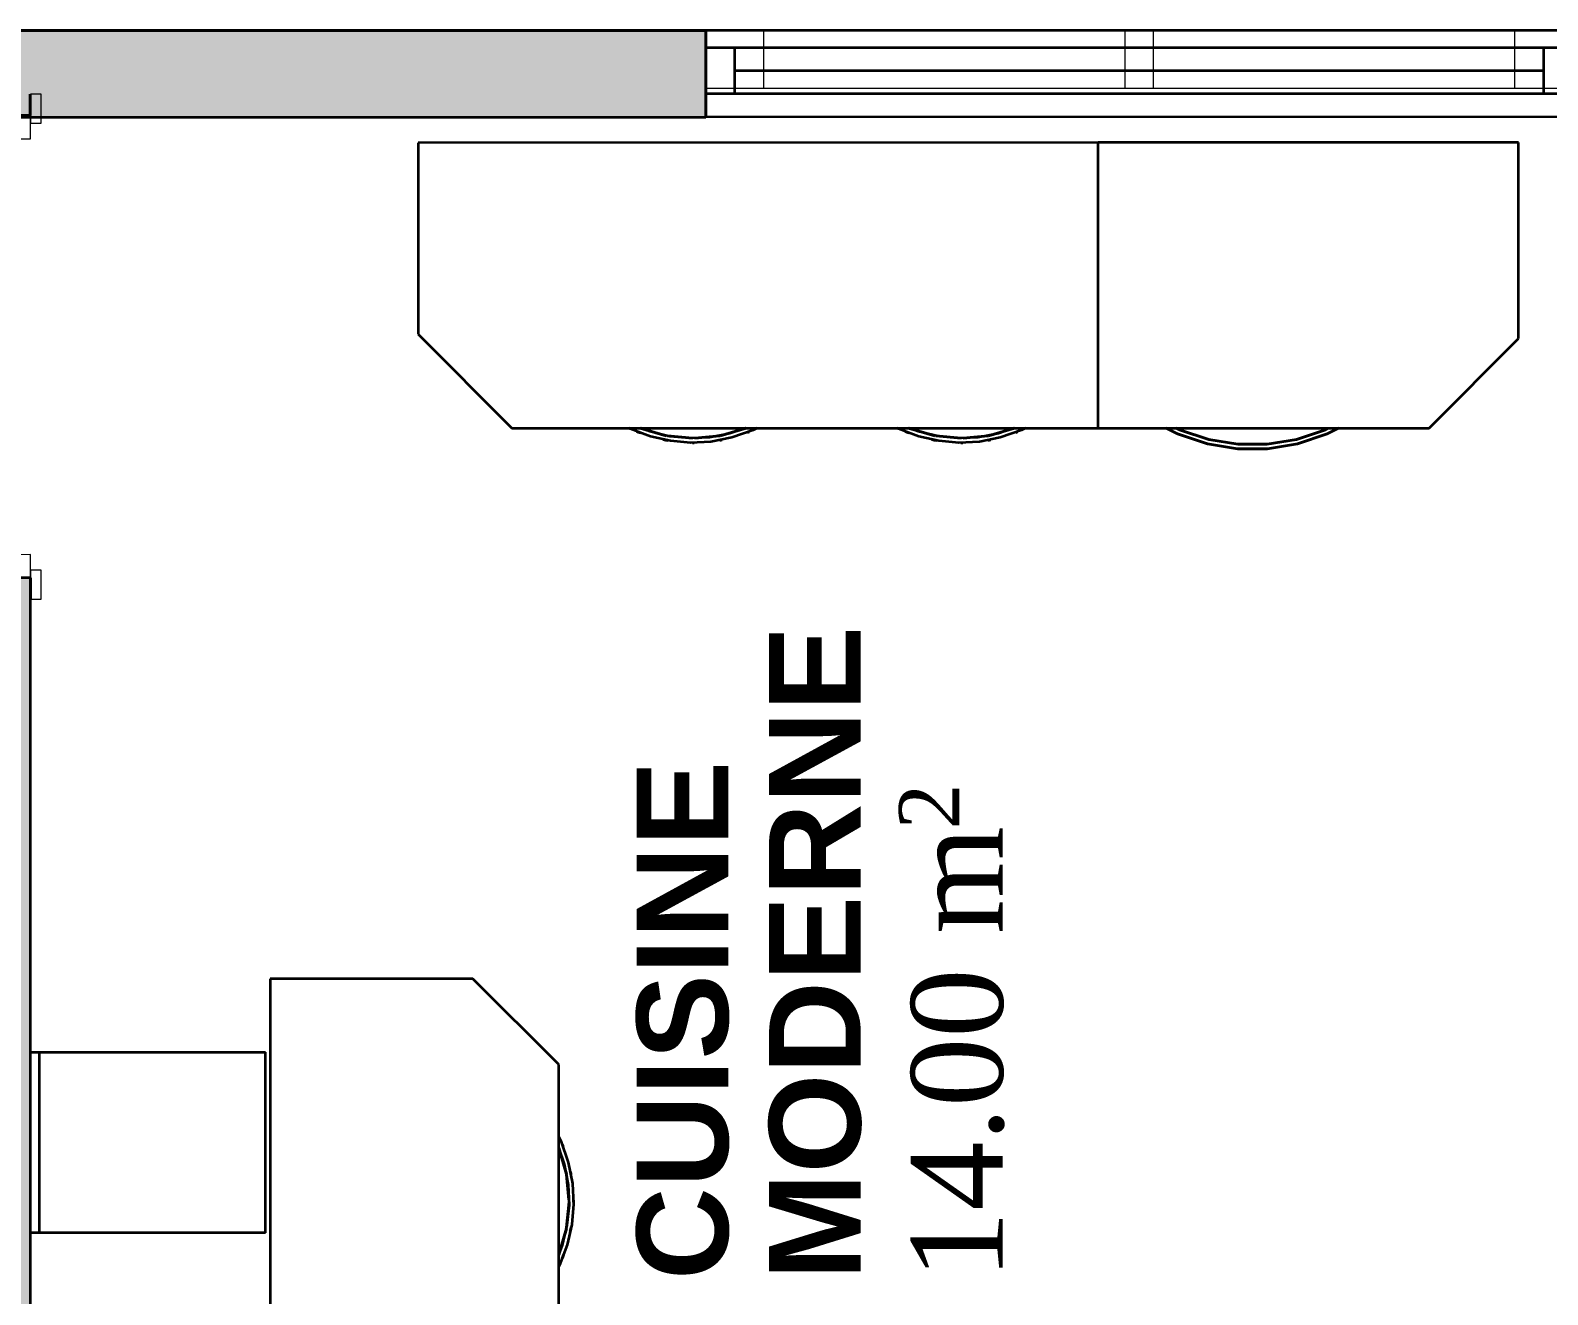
# Model space of a CAD drawing. Header units: millimetres. Extents: x -234375 to -184638, y -91483 to -70216.
# Drawn here: x -231982 to -229355, y -73023 to -70835 of the extents above; entities that cross this region are included whole.
import ezdxf

# ---------------------------------------------------------------- set-up
doc = ezdxf.new("R2010")
doc.units = ezdxf.units.MM
doc.header["$MEASUREMENT"] = 0
for name, color, linetype, lineweight in [('New_0_Pen_No__15', 214, 'Continuous', 25), ('New_0_Pen_No__7', 7, 'Continuous', 35), ('New_Archicad Doors_Pen_No__27', 7, 'Continuous', 35), ('New_Archicad Windows_Pen_No__27', 7, 'Continuous', 35), ('New_Drawing & Figure_Pen_No__15', 214, 'Continuous', 25), ('New_Drawing & Figure_Pen_No__7', 7, 'Continuous', 35), ('New_Structural - Bearing_Pen_No__27', 7, 'Continuous', 35)]:
    doc.layers.add(name, color=color, linetype=linetype, lineweight=lineweight)
for name, color, linetype in [('New_Archicad Doors', 7, 'Continuous'), ('New_Archicad Windows', 7, 'Continuous'), ('New_Structural - Bearing', 7, 'Continuous')]:
    doc.layers.add(name, color=color, linetype=linetype)
for name, color, linetype, lineweight, true_color in [('New_Archicad Doors_Pen_No__23', 30, 'Continuous', 20, 0xff6600), ('New_Archicad Doors_Pen_No__3', 30, 'Continuous', 18, 0xff6600), ('New_Archicad Windows_Pen_No__23', 30, 'Continuous', 20, 0xff6600), ('New_Archicad Windows_Pen_No__3', 30, 'Continuous', 18, 0xff6600), ('New_Structural - Bearing_Pen_No__160', 33, 'Continuous', 20, 0xb4a35c)]:
    doc.layers.add(name, color=color, linetype=linetype, lineweight=lineweight, true_color=true_color)
doc.styles.add('GENERATED_STYLE_1', font='arial.ttf')
doc.styles.add('GENERATED_STYLE_2', font='times.ttf')

# ---------------------------------------------------------------- blocks, each defined once
blk = doc.blocks.new('2-Sash Sliding Window_3')
at = {"layer": 'New_Archicad Windows_Pen_No__23', "color": 30, "linetype": 'Continuous', "lineweight": 20, "true_color": 0xff6600}
for p, q in [((-750, 0), (-650, 0)), ((-650, 0), (-650, -100)), ((-25, -100), (-25, 0)), ((-25, 0), (25, 0)), ((-25, 0), (25, 0)), ((25, 0), (25, -100)), ((650, -100), (650, 0)), ((650, 0), (750, 0)), ((-650, -100), (-750, -100)), ((25, -100), (-25, -100)), ((25, -100), (-25, -100)), ((750, -100), (650, -100))]:
    blk.add_line(p, q, dxfattribs=at)
at = {"layer": 'New_Archicad Windows_Pen_No__27', "color": 7, "linetype": 'Continuous', "lineweight": 35}
for p, q in [((-750, 0), (-750, 50)), ((750, 0), (750, 50)), ((-750, -100), (-750, 0)), ((-750, -100), (-750, 0)), ((750, -100), (750, 0)), ((750, -100), (750, 0))]:
    blk.add_line(p, q, dxfattribs=at)
at = {"layer": 'New_Archicad Windows_Pen_No__3', "color": 30, "linetype": 'Continuous', "lineweight": 18, "true_color": 0xff6600}
for p, q in [((-750, 50), (750, 50)), ((-650, 0), (-25, 0)), ((25, 0), (650, 0)), ((-750, -100), (750, -100)), ((-25, -100), (-650, -100)), ((650, -100), (25, -100))]:
    blk.add_line(p, q, dxfattribs=at)
blk = doc.blocks.new('Wall_45', base_point=(-223355.4, -70834.3))
at = {"layer": 'New_Structural - Bearing_Pen_No__160', "linetype": 'Continuous', "lineweight": 0, "true_color": 0x5a512e}
blk.add_hatch(color=59, dxfattribs=at).paths.add_polyline_path([(-230812.3, -70834.7), (-233310.8, -70834.8), (-233310.8, -70984.8), (-230812.3, -70984.7)])
at = {"layer": 'New_Structural - Bearing_Pen_No__27', "color": 7, "linetype": 'Continuous', "lineweight": 35}
for p, q in [((-230812.3, -70834.7), (-230812.3, -70934.7)), ((-230812.3, -70934.7), (-230812.3, -70984.7))]:
    blk.add_line(p, q, dxfattribs=at)
at = {"layer": 'New_Structural - Bearing_Pen_No__27', "color": 7, "linetype": 'Continuous', "lineweight": 35, "flags": 128}
for points in [[(-230812.3, -70834.7), (-233310.8, -70834.8)], [(-231982.3, -70984.7), (-230812.3, -70984.7)]]:
    blk.add_lwpolyline(points, dxfattribs=at)
at = {"layer": 'New_Archicad Windows', "color": 21, "linetype": 'Continuous', "lineweight": 18, "true_color": 0xff9955, "xscale": -0.9999999999999997, "zscale": 1000, "rotation": 180.002571621855}
blk.add_blockref('2-Sash Sliding Window_3', (-230062.3, -70934.6), dxfattribs=at)
blk = doc.blocks.new('Door')
at = {"layer": 'New_Archicad Doors_Pen_No__23', "color": 30, "linetype": 'Continuous', "lineweight": 20, "true_color": 0xff6600}
for p, q in [((-360, 0), (-400, 0)), ((-400, 0), (-400, -115)), ((-360, -115), (-360, 0)), ((400, 0), (360, 0)), ((360, 0), (360, -115)), ((400, -115), (400, 0)), ((-400, -115), (-360, -115)), ((360, -115), (400, -115))]:
    blk.add_line(p, q, dxfattribs=at)
at = {"layer": 'New_Archicad Doors_Pen_No__27', "color": 7, "linetype": 'Continuous', "lineweight": 35}
for p, q in [((-400, 35), (-437, 35)), ((-400, 35), (-437, 35)), ((-400, 0), (-400, 35)), ((-400, 0), (-400, 35)), ((400, 0), (400, 35)), ((400, 0), (400, 35)), ((400, 35), (437, 35)), ((400, 35), (437, 35)), ((-400, -115), (-400, 0)), ((-400, -115), (-400, 0)), ((400, -115), (400, 0)), ((400, -115), (400, 0)), ((-400, -115), (-437, -115)), ((-400, -115), (-437, -115)), ((400, -115), (437, -115)), ((400, -115), (437, -115))]:
    blk.add_line(p, q, dxfattribs=at)
at = {"layer": 'New_Archicad Doors_Pen_No__3', "color": 30, "linetype": 'Continuous', "lineweight": 18, "true_color": 0xff6600}
for p, q in [((320, 0), (320, 720)), ((320, 720), (360, 720)), ((360, 720), (360, 0)), ((-387, 54), (-437, 54)), ((-437, 54), (-437, 35)), ((-387, 35), (-387, 54)), ((437, 54), (387, 54)), ((387, 54), (387, 35)), ((437, 35), (437, 54)), ((-437, 35), (-387, 35)), ((-375, 35), (-400, 35)), ((-400, 35), (-400, 0)), ((-375, 0), (-375, 35)), ((400, 35), (375, 35)), ((375, 35), (375, 0)), ((387, 35), (437, 35)), ((400, 0), (400, 35)), ((-400, 0), (-375, 0)), ((360, 0), (320, 0)), ((375, 0), (400, 0)), ((-387, -115), (-437, -115)), ((-437, -115), (-437, -134)), ((-387, -134), (-387, -115)), ((437, -115), (387, -115)), ((387, -115), (387, -134)), ((437, -134), (437, -115)), ((-437, -134), (-387, -134)), ((387, -134), (437, -134))]:
    blk.add_line(p, q, dxfattribs=at)
blk.add_arc((360, 0), 720, 90, 180, dxfattribs=at)
blk = doc.blocks.new('Wall_46', base_point=(-231982.1, -74001.5))
at = {"layer": 'New_Structural - Bearing_Pen_No__160', "linetype": 'Continuous', "lineweight": 0, "true_color": 0x5a512e}
blk.add_hatch(color=59, dxfattribs=at).paths.add_polyline_path([(-231982.2, -71782.3), (-232132.2, -71782.3), (-232132.1, -74001.5), (-231982.1, -74001.5)])
at = {"layer": 'New_Structural - Bearing_Pen_No__27', "color": 7, "linetype": 'Continuous', "lineweight": 35}
for p, q in [((-232132.3, -70982.3), (-232132.3, -70945.3)), ((-231982.3, -70982.3), (-231982.3, -70945.3)), ((-232097.3, -70982.3), (-232132.3, -70982.3)), ((-231982.3, -70982.3), (-232097.3, -70982.3)), ((-232132.2, -71782.3), (-232132.2, -71819.3)), ((-232097.2, -71782.3), (-232132.2, -71782.3)), ((-231982.2, -71782.3), (-232097.2, -71782.3)), ((-231982.2, -71782.3), (-231982.2, -71819.3))]:
    blk.add_line(p, q, dxfattribs=at)
at = {"layer": 'New_Structural - Bearing_Pen_No__27', "color": 7, "linetype": 'Continuous', "lineweight": 35, "flags": 128}
for points in [[(-232132.2, -71782.3), (-232132.1, -74001.5)], [(-231982.1, -74001.5), (-231982.2, -71782.3)]]:
    blk.add_lwpolyline(points, dxfattribs=at)
at = {"layer": 'New_Archicad Doors', "color": 21, "linetype": 'Continuous', "lineweight": 18, "true_color": 0xff9955, "zscale": 1000, "rotation": 90.00257084281138}
blk.add_blockref('Door', (-232097.2, -71382.3), dxfattribs=at)

msp = doc.modelspace()

# ---------------------------------------------------------------- linework, layer by layer
at = {"layer": 'New_0_Pen_No__7', "color": 7, "linetype": 'Continuous', "lineweight": 35}
for p, q in [((-232682, -70834.8), (-230812.3, -70834.7)), ((-230812.3, -70984.7), (-230812.3, -70834.7)), ((-232682, -70984.8), (-230812.3, -70984.7)), ((-231244.3, -70984.7), (-230812.3, -70984.7))]:
    msp.add_line(p, q, dxfattribs=at)
at = {"layer": 'New_Drawing & Figure_Pen_No__7', "color": 7, "linetype": 'Continuous', "lineweight": 35}
for p, q in [((-232682, -70834.8), (-230812.3, -70834.7)), ((-229312.3, -70834.6), (-230812.3, -70834.7)), ((-230812.3, -70984.7), (-230812.3, -70834.7)), ((-229312.3, -70864.6), (-230812.3, -70864.7)), ((-230762.3, -70944.7), (-230762.3, -70864.7)), ((-229362.3, -70864.6), (-229362.3, -70944.6)), ((-229362.3, -70904.6), (-230762.3, -70904.7)), ((-229312.3, -70944.6), (-230812.3, -70944.7)), ((-232682, -70984.8), (-230812.3, -70984.7)), ((-231244.3, -70984.7), (-230812.3, -70984.7)), ((-229312.3, -70984.6), (-230812.3, -70984.7)), ((-230133.4, -71029), (-231310.9, -71029.1)), ((-231310.9, -71029.1), (-231310.9, -71360.8)), ((-229405.3, -71029), (-230133.4, -71029)), ((-230133.4, -71523.2), (-230133.4, -71029)), ((-229405.3, -71368.3), (-229405.3, -71029)), ((-231310.9, -71360.8), (-231148.4, -71523.3)), ((-229560.2, -71523.2), (-229405.3, -71368.3)), ((-231148.4, -71523.3), (-230133.4, -71523.2)), ((-230881.1, -71536.3), (-230926.2, -71523.3)), ((-230926.2, -71523.3), (-230881.1, -71536.3)), ((-230835.4, -71540.9), (-230879.1, -71536.7)), ((-230879.1, -71536.7), (-230835.4, -71540.9)), ((-230788.5, -71536.5), (-230831.6, -71540.7)), ((-230831.6, -71540.7), (-230788.5, -71536.5)), ((-230742.7, -71523.2), (-230788, -71536.5)), ((-230788, -71536.5), (-230742.7, -71523.2)), ((-230416.3, -71536.3), (-230461.5, -71523.2)), ((-230461.5, -71523.2), (-230416.3, -71536.3)), ((-230370.6, -71540.9), (-230414.3, -71536.6)), ((-230414.3, -71536.6), (-230370.6, -71540.9)), ((-230323.7, -71536.5), (-230366.8, -71540.7)), ((-230366.8, -71540.7), (-230323.7, -71536.5)), ((-230277.9, -71523.2), (-230323.3, -71536.4)), ((-230323.3, -71536.4), (-230277.9, -71523.2)), ((-230133.4, -71523.2), (-229560.2, -71523.2)), ((-230881.9, -71544.1), (-230878.1, -71544.5)), ((-230878.1, -71544.5), (-230881.9, -71544.1)), ((-230835.6, -71548.6), (-230834.3, -71548.7)), ((-230834.3, -71548.7), (-230835.6, -71548.6)), ((-230417.1, -71544.1), (-230413.3, -71544.5)), ((-230413.3, -71544.5), (-230417.1, -71544.1)), ((-230370.8, -71548.6), (-230369.5, -71548.7)), ((-230369.5, -71548.7), (-230370.8, -71548.6)), ((-231216, -72476.5), (-231567.1, -72476.5)), ((-231567.1, -72476.5), (-231567, -74001.5)), ((-231067.4, -72625), (-231216, -72476.5)), ((-231982.2, -72603.3), (-231966.5, -72603.3)), ((-231982.2, -72916.6), (-231982.2, -72603.3)), ((-231966.5, -72603.3), (-231927.4, -72603.3)), ((-231966.5, -72916.6), (-231966.5, -72603.3)), ((-231927.4, -72603.3), (-231614.1, -72603.3)), ((-231614.1, -72603.3), (-231574.9, -72603.3)), ((-231574.9, -72916.6), (-231574.9, -72603.3)), ((-231067.3, -73172.6), (-231067.4, -72625)), ((-231067.4, -72769.1), (-231054, -72815)), ((-231054, -72815), (-231067.4, -72769.1)), ((-231053.9, -72815.4), (-231049.7, -72859)), ((-231049.7, -72859), (-231053.9, -72815.4)), ((-231049.5, -72862.8), (-231053.8, -72907)), ((-231053.8, -72907), (-231049.5, -72862.8)), ((-231041.7, -72863.1), (-231041.6, -72861.7)), ((-231041.6, -72861.7), (-231041.7, -72863.1)), ((-231966.5, -72916.6), (-231982.2, -72916.6)), ((-231927.3, -72916.6), (-231966.5, -72916.6)), ((-231614, -72916.6), (-231927.3, -72916.6)), ((-231574.9, -72916.6), (-231614, -72916.6)), ((-231054.1, -72909.1), (-231067.4, -72954.7)), ((-231067.4, -72954.7), (-231054.1, -72909.1)), ((-231046.2, -72909.8), (-231045.9, -72906)), ((-231045.9, -72906), (-231046.2, -72909.8))]:
    msp.add_line(p, q, dxfattribs=at)
at = {"layer": 'New_Drawing & Figure_Pen_No__7', "color": 7, "linetype": 'Continuous', "lineweight": 35, "flags": 128}
for points in [[(-230723.7, -71523.2), (-230730.8, -71526.8), (-230767.8, -71539.7), (-230803.8, -71546.8), (-230839, -71548.7), (-230873.8, -71545.5), (-230908.6, -71537.5), (-230943.7, -71524.5), (-230946.1, -71523.3)], [(-230932.2, -71529), (-230929.5, -71530.4), (-230925.9, -71531.4)], [(-230925.9, -71531.4), (-230929.5, -71530.4), (-230932.2, -71529)], [(-230744, -71523.2), (-230770.9, -71532.5), (-230806.3, -71539.3), (-230841, -71540.9), (-230875.2, -71537.5), (-230909.5, -71529.2), (-230924.7, -71523.3)], [(-230740.7, -71530.7), (-230739.5, -71530.3), (-230737.7, -71529.5)], [(-230737.7, -71529.5), (-230739.5, -71530.3), (-230740.7, -71530.7)], [(-230258.9, -71523.2), (-230266, -71526.8), (-230303, -71539.7), (-230339, -71546.8), (-230374.3, -71548.7), (-230409.1, -71545.5), (-230443.8, -71537.5), (-230478.9, -71524.5), (-230481.3, -71523.2)], [(-230467.4, -71529), (-230464.7, -71530.3), (-230461.1, -71531.4)], [(-230461.1, -71531.4), (-230464.7, -71530.3), (-230467.4, -71529)], [(-230279.2, -71523.2), (-230306.1, -71532.5), (-230341.5, -71539.3), (-230376.2, -71540.9), (-230410.5, -71537.4), (-230444.7, -71529.1), (-230460, -71523.2)], [(-230275.9, -71530.7), (-230274.7, -71530.3), (-230272.9, -71529.5)], [(-230272.9, -71529.5), (-230274.7, -71530.3), (-230275.9, -71530.7)], [(-230015.6, -71523.2), (-229995.6, -71533.1), (-229943.7, -71550.3), (-229891.8, -71558.9), (-229840, -71558.8), (-229788.3, -71550.3), (-229736.7, -71533.1), (-229716.9, -71523.2)], [(-229716.9, -71523.2), (-229736.7, -71533.1), (-229788.3, -71550.3), (-229840, -71558.8), (-229891.8, -71558.9), (-229943.7, -71550.3), (-229995.6, -71533.1), (-230015.6, -71523.2)], [(-229734.2, -71523.2), (-229739.7, -71525.9), (-229790.1, -71542.7), (-229840.6, -71551.1), (-229891.2, -71551.1), (-229941.8, -71542.7), (-229992.6, -71525.9), (-229998.1, -71523.2)], [(-229998.1, -71523.2), (-229992.6, -71525.9), (-229941.8, -71542.7), (-229891.2, -71551.1), (-229840.6, -71551.1), (-229790.1, -71542.7), (-229739.7, -71525.9), (-229734.2, -71523.2)], [(-230886.2, -71542.9), (-230881.9, -71544.1), (-230878.1, -71544.5)], [(-230878.1, -71544.5), (-230881.9, -71544.1), (-230886.2, -71542.9)], [(-230835.6, -71548.6), (-230834.3, -71548.7), (-230832.5, -71548.6)], [(-230832.5, -71548.6), (-230834.3, -71548.7), (-230835.6, -71548.6)], [(-230788.5, -71544.3), (-230786.8, -71544.1), (-230784.6, -71543.5)], [(-230784.6, -71543.5), (-230786.8, -71544.1), (-230788.5, -71544.3)], [(-230421.4, -71542.9), (-230417.1, -71544.1), (-230413.3, -71544.5)], [(-230413.3, -71544.5), (-230417.1, -71544.1), (-230421.4, -71542.9)], [(-230370.8, -71548.6), (-230369.5, -71548.7), (-230367.7, -71548.5)], [(-230367.7, -71548.5), (-230369.5, -71548.7), (-230370.8, -71548.6)], [(-230323.7, -71544.3), (-230322, -71544.1), (-230319.9, -71543.5)], [(-230319.9, -71543.5), (-230322, -71544.1), (-230323.7, -71544.3)], [(-231067.4, -72749.9), (-231063.8, -72757), (-231050.7, -72794.5), (-231043.5, -72830.9), (-231041.6, -72866.5), (-231044.8, -72901.7), (-231052.9, -72936.9), (-231066.1, -72972.3), (-231067.4, -72974.7)], [(-231067.4, -72770.4), (-231058, -72797.6), (-231051.1, -72833.5), (-231049.5, -72868.5), (-231053, -72903.1), (-231061.4, -72937.7), (-231067.4, -72953.2)], [(-231059.8, -72767.1), (-231060.2, -72765.8), (-231061, -72764.1)], [(-231061, -72764.1), (-231060.2, -72765.8), (-231059.8, -72767.1)], [(-231046.1, -72815.4), (-231046.2, -72813.7), (-231046.9, -72811.5)], [(-231046.9, -72811.5), (-231046.2, -72813.7), (-231046.1, -72815.4)], [(-231041.7, -72863.1), (-231041.6, -72861.7), (-231041.8, -72859.9)], [(-231041.8, -72859.9), (-231041.6, -72861.7), (-231041.7, -72863.1)], [(-231047.5, -72914.2), (-231046.2, -72909.8), (-231045.9, -72906)], [(-231045.9, -72906), (-231046.2, -72909.8), (-231047.5, -72914.2)], [(-231061.5, -72960.7), (-231060.2, -72958), (-231059.1, -72954.4)], [(-231059.1, -72954.4), (-231060.2, -72958), (-231061.5, -72960.7)]]:
    msp.add_lwpolyline(points, dxfattribs=at)

# ---------------------------------------------------------------- block references
at = {"layer": 'New_Structural - Bearing', "color": 7, "lineweight": 35}
for name, p in [('Wall_45', (-223355.4, -70834.3)), ('Wall_46', (-231982.1, -74001.5))]:
    msp.add_blockref(name, p, dxfattribs=at)

# ---------------------------------------------------------------- texts
at = {"layer": 'New_0_Pen_No__15', "color": 214, "linetype": 'Continuous', "lineweight": 25, "attachment_point": 7, "rotation": 90.0026, "style": 'GENERATED_STYLE_2'}
for s, insert, char_height in [('\\A1;{\\pql;\\fTimes New Roman|b0|i0|c0|p0;\\W1.000000;2}', (-230373.6, -72218), 104.661), ('\\A1;{\\pql;\\fTimes New Roman|b0|i0|c0|p0;\\W1.000000;14.00 m}', (-230295, -72997.7), 158.578)]:
    msp.add_mtext(s, dxfattribs=dict(at, insert=insert, char_height=char_height))
at = {"layer": 'New_0_Pen_No__7', "color": 7, "linetype": 'Continuous', "lineweight": 35, "char_height": 158.578, "attachment_point": 7, "rotation": 90.0026, "style": 'GENERATED_STYLE_1'}
for s, insert in [('\\A1;{\\pql;\\fArial|b1|i0|c0|p0;\\W1.000000;MODERNE}', (-230542.3, -72997.7)), ('\\A1;{\\pql;\\fArial|b1|i0|c0|p0;\\W1.000000;CUISINE}', (-230771.6, -72997.8))]:
    msp.add_mtext(s, dxfattribs=dict(at, insert=insert))
at = {"layer": 'New_Drawing & Figure_Pen_No__15', "color": 214, "linetype": 'Continuous', "lineweight": 25, "attachment_point": 7, "rotation": 90.0026, "style": 'GENERATED_STYLE_2'}
for s, insert, char_height in [('\\A1;{\\pql;\\fTimes New Roman|b0|i0|c0|p0;\\W1.000000;2}', (-230373.6, -72218), 104.661), ('\\A1;{\\pql;\\fTimes New Roman|b0|i0|c0|p0;\\W1.000000;14.00 m}', (-230295, -72997.7), 158.578)]:
    msp.add_mtext(s, dxfattribs=dict(at, insert=insert, char_height=char_height))
at = {"layer": 'New_Drawing & Figure_Pen_No__7', "color": 7, "linetype": 'Continuous', "lineweight": 35, "char_height": 158.578, "attachment_point": 7, "rotation": 90.0026, "style": 'GENERATED_STYLE_1'}
for s, insert in [('\\A1;{\\pql;\\fArial|b1|i0|c0|p0;\\W1.000000;MODERNE}', (-230542.3, -72997.7)), ('\\A1;{\\pql;\\fArial|b1|i0|c0|p0;\\W1.000000;CUISINE}', (-230771.6, -72997.8))]:
    msp.add_mtext(s, dxfattribs=dict(at, insert=insert))

doc.saveas('drawing.dxf')
